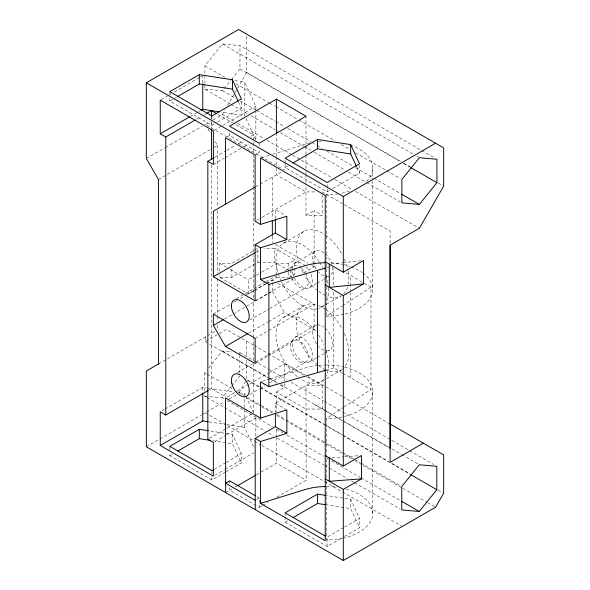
<?xml version="1.0" encoding="UTF-8"?>
<svg xmlns="http://www.w3.org/2000/svg" width="590" height="590" viewBox="0 0 590 590"><rect width="100%" height="100%" fill="white"/><g stroke="black" fill="none" stroke-linecap="round" stroke-linejoin="round"><path stroke-width="0.44" stroke-dasharray="2.95 2.21" d="M225.432 472.133L211.884 479.958L169.824 455.672L169.824 453.127M169.824 449.728L169.824 446.335M202.746 82.895L202.746 76.53M230.41 103.87L204.9 89.142L204.9 84.643M204.9 83.743L204.907 65.763L222.445 43.977L239.96 45.563L420.972 150.066M206.382 397.129L204.789 396.207L204.789 391.716M204.789 390.816L204.796 372.836L206.493 370.727M211.884 479.958L211.884 477.406M211.884 474.013L211.884 471.462M253.855 290.649L248.346 293.835L219.738 277.315L219.738 274.682M219.738 271.179L219.738 263.295L231.885 263.295L257.911 248.265L257.911 262.284L231.885 277.315L219.738 277.315M231.885 277.315L231.885 267.676M231.464 79.48L239.946 68.934L239.96 45.563M239.842 373.293L239.842 356.213M239.85 355.313L239.85 352.621L238.094 352.459M226.228 471.675L241.362 462.936L241.362 453.592L232.475 434.447L208.403 430.722M253.545 446.601L244.68 427.396L244.68 408.302M244.68 407.388L244.68 396.48M234.864 80.564L244.68 82.076L244.68 115.721L221.324 112.144M237.527 88.375L246.686 72.504L246.701 35.997M248.346 293.835L248.346 279.815L255.426 275.722M253.501 412.941L253.501 364.148M253.501 360.461L253.501 338.365M253.501 337.451L253.501 301.542M253.501 297.862L253.501 255.514M253.501 251.827L253.501 189.228M253.501 188.306L253.501 155.163M253.501 151.483L253.501 145.959M253.501 145.037L253.501 141.357M253.501 140.435L253.501 134.911L245.831 118.229M255.861 436.15L255.861 417.963L254.851 415.81M255.861 139.026L255.861 110.839M255.861 109.924L255.861 106.289L244.68 82.076M272.329 177.162L272.329 218.794M289.439 270.825L274.652 262.284L274.652 248.265L264.077 248.265M275.36 218.602L275.36 209.612L285.309 215.357M276.378 168.438L276.378 174.824L305.996 191.927L316.786 191.927M276.378 164.794L276.378 157.493M276.378 156.586L276.378 134.69M266.444 283.377L276.673 277.47L276.673 275.722M276.673 274.844L276.673 263.457L288.82 263.457L294.889 259.947L274.652 248.265M329.5 190.459L327.133 191.831L285.073 167.545L285.073 164.145M285.073 163.297L285.073 159.049M288.82 272.219L288.82 277.47L294.889 273.967L294.889 259.947M288.82 271.341L288.82 263.457M322.184 194.626L322.184 215.291L305.996 215.291L305.996 183.719M305.996 182.804L305.996 174.596M305.996 173.681L305.996 155.443M305.996 154.528L305.996 116.215M303.732 272.809L314.094 266.828L314.094 264.984M314.094 264.062L314.094 210.623L322.184 215.291M326.388 481.219L326.388 540.057A46.359 26.764 0 0 0 341.942 538.508M326.388 477.539L326.388 458.231M326.388 457.316L326.388 418.546L343.365 407.483M327.133 191.831L327.133 188.431M327.133 187.576L327.133 183.328M342.178 372.858L333.682 367.954L333.682 291.453M333.682 285L333.682 268.413M350.674 377.762L350.674 292.965M350.674 292.043L350.674 286.519M350.674 285.597L350.674 275.456M344.132 406.975L370.963 389.481L370.963 287.168L346.042 272.779M372.747 513.293L372.747 391.782M213.079 119.954L222.408 114.571L225.151 109.806M227.445 105.839L234.776 93.139M235.233 92.342L237.069 89.171M239.061 392.733L246.251 380.277M204.9 89.142L222.415 90.727L223.544 89.319M224.112 88.618L230.897 80.181M208.757 367.917L222.327 351.043L231.966 351.906M204.789 396.207L222.312 397.785L231.361 386.531M231.922 385.83L239.842 375.985M326.388 286.784L326.388 316.24L341.817 306.181M342.591 305.672L370.963 287.168M214.273 123.93L211.884 125.309L169.824 101.038L173.814 98.729M174.611 98.272L176.203 97.35M314.094 380.934L275.36 403.295L275.368 412.307M261.68 505.962L256.886 508.691M262.469 505.505L268.03 502.289M276.769 497.23L306.151 480.223L306.004 385.617L322.184 385.609L322.192 409.047L306.004 409.04L276.386 392.018L276.43 412.093M161.041 99.703L168.91 95.16M169.691 94.702L171.27 93.795M174.411 91.981L199.597 77.438M200.386 76.988L202.746 75.623M190.157 116.54L198.026 111.997M198.808 111.54L200.386 110.632M196.485 119.269L201.212 116.54M204.361 114.718L205.932 113.811M146.335 158.489L164.662 147.906M165.458 147.441L202.112 126.282M205.298 124.446L209.966 121.747M217.459 122.086L241.362 108.287L241.362 98.928M214.155 130.368L222.024 125.825M222.806 125.368L255.861 106.289M226.855 137.05L229.554 135.494L259.172 152.596L259.172 150.044M158.481 179.515L210.269 149.609M214.251 147.316L217.445 145.472L214.745 140.796M214.922 157.183L225.948 150.819M226.737 150.369L235.395 145.369M238.544 143.547L243.272 140.818M251.141 136.275L253.501 134.911L255.861 139.933M213.366 164.47L224.384 158.105M225.166 157.655L240.904 148.569M244.054 146.748L248.774 144.026M255.123 154.934L259.172 152.596M285.073 167.545L289.815 164.802M255.595 186.823L259.681 184.464M260.374 184.065L281.526 171.852M256.687 220.394L261.355 217.703M262.13 217.253L305.996 191.927M332.664 188.63L359.561 173.106L359.561 165.458M325.23 195.408L326.388 194.737A46.359 26.764 0 0 0 338.387 193.822M305.996 215.291L314.094 210.623M255.595 252.373L259.578 250.079M283.702 243.043L303.939 231.361M256.215 275.272L260.935 272.543M261.724 272.086L276.673 263.457M295.148 262.867L315.385 251.185M236.413 298.724L244.378 294.122M245.175 293.665L265.094 282.168M265.891 281.703L276.253 275.722M285.014 270.663L292.987 266.06M254.644 290.199L265.662 283.834M213.366 314.146L230.1 304.484M234.083 302.183L236.472 300.804M240.455 298.503L244.437 296.202M245.233 295.745L265.957 283.783M266.754 283.318L272.329 280.103L274.689 281.467M255.131 300.87L267.875 293.51M268.671 293.046L294.971 277.868M224.517 318.998L232.49 314.404M233.286 313.939L267.55 294.159M268.347 293.695L272.329 291.401L272.329 280.103M158.481 363.986L216.685 330.378M205.298 336.949L205.298 341.625L218.573 333.962M219.347 333.512L226.376 329.456L241.221 338.026M249.799 320.075L268.922 309.035M269.719 308.577L305.576 287.876M309.455 287.647L316.461 283.606M317.243 283.156L323.468 279.564M324.249 279.114L328.136 276.865M248.611 333.129L267.735 322.088M268.531 321.631L284.469 312.427L314.094 329.53L268.671 355.748M283.702 317.346L303.939 305.664M255.131 338.254L267.875 330.894M268.671 330.437L314.094 304.211L314.094 329.53M320.908 307.479L325.577 304.779M326.351 304.329L341.138 295.796A37.2 21.476 60 0 1 326.351 295.833M161.822 410.92L164.182 409.556M164.971 409.106L202.746 387.298L206.227 387.837M295.148 337.17L315.385 325.488M237.232 372.556L252.373 363.816M255.559 361.972L267.513 355.077M268.31 354.612L293.009 340.356M209.081 390.02L211.449 388.655L234.798 392.232M255.927 363.116L267.875 356.213M227.098 396.959L236.664 391.435M237.46 390.978L248.611 384.533M249.408 384.075L269.335 372.578M270.132 372.113L284.469 363.838L306.298 376.435M146.335 446.785L159.086 439.425M159.883 438.967L201.315 415.043M202.112 414.586L224.333 401.753M229.097 399.01L237.025 394.43M249.806 394.378L259.364 388.854M260.161 388.397L264.947 385.639M269.726 382.873L305.583 362.172A12.589 7.272 60 0 0 301.615 342.679A12.589 7.272 60 0 0 290.693 348.941A12.589 7.272 60 0 0 305.583 362.172M309.455 361.95L316.461 357.909M317.243 357.459L323.468 353.867M324.249 353.417L329.692 350.268M276.386 392.018L284.483 387.342L284.476 383.662M169.824 455.672L172.214 454.293M209.413 438.392L225.948 428.849M226.737 428.392L251.141 414.305M214.937 441.586L225.955 435.228M226.744 434.771L255.861 417.963M320.908 381.782L325.577 379.082M326.351 378.632L341.138 370.1M214.273 469.234L225.432 462.796M226.228 462.331L241.362 453.592M214.937 475.23L224.384 469.78M225.166 469.33L253.501 452.973M225.66 492.576L232.091 488.867M235.263 487.03L236.848 486.116M256.694 474.662L276.533 463.202L306.151 480.223M285.073 517.113L285.073 522.209L287.448 520.837M343.741 527.556L327.133 537.143L327.133 546.488L343.741 536.9M344.531 527.099L359.561 518.426L350.674 499.273L325.569 495.386M344.531 536.443L359.561 527.762L359.561 518.426M256.591 499.546L259.298 497.997L259.298 507.341L256.96 505.991M261.385 157.766L269.224 155.34M272.713 154.256L303.208 144.793A46.359 26.764 0 0 1 309.957 142.942M262.255 381.31L269.224 379.149M270.095 378.876L303.208 368.603A46.359 26.764 0 0 1 317.759 365.483M326.019 267.86L331.13 266.385M326.019 370.173L333.682 367.954M331.086 263.922L341.898 262.786M342.797 262.69L360.829 260.802M331.964 457.722L343.601 456.844M344.501 456.778L358.823 455.701M257.911 262.284L274.652 262.284M276.673 277.47L287.95 277.47M239.289 392.925L244.68 393.751L245.447 395.418M208.993 421.902L225.941 424.512M226.833 424.652L244.68 427.396M212.754 440.737L232.475 443.783L241.362 462.936M325.569 504.73L350.674 508.617L359.561 527.762M207.097 387.977L211.449 388.655L225.727 396.9M421.769 150.524L434.528 157.891M222.445 43.977L413.819 154.469M417.012 156.306L418.605 157.228M246.686 72.504L400.588 161.358M403.781 163.201L410.161 166.882M438.068 182.996L442.854 185.754M239.946 68.934L400.226 161.468M403.413 163.312L409.792 166.992M204.907 65.763L224.849 77.275M236.007 83.721L268.701 102.594M269.497 103.058L275.08 106.281M275.877 106.738L298.208 119.63M299.005 120.095L334.891 140.811M341.271 144.491L349.243 149.093M355.623 152.781L385.919 170.274M386.723 170.731L400.278 178.556M222.415 90.727L234.378 97.63M239.953 100.853L255.905 110.057M256.702 110.522L275.043 121.112M275.84 121.57L284.609 126.636M287.802 128.472L310.923 141.829M311.727 142.286L316.506 145.052M317.302 145.509L322.088 148.274M326.875 151.033L352.392 165.768M355.578 167.604L373.123 177.738M373.92 178.195L400.234 193.387M231.214 104.334L247.955 114.003M251.148 115.839L275.065 129.653M275.869 130.117L303.776 146.224M304.573 146.689L310.952 150.369M314.138 152.213L345.239 170.171M348.432 172.007L365.97 182.14M366.774 182.598L400.263 201.935M222.408 114.571L234.37 121.474M237.556 123.317L263.87 138.51M267.064 140.346L291.777 154.624M292.581 155.082L300.553 159.684M301.35 160.148L331.654 177.642M334.84 179.485L352.385 189.611M355.571 191.455L419.365 228.278M217.791 114.298L232.873 123M236.044 124.829L253.501 134.911M206.883 125.36L284.469 170.156M322.184 191.927L343.513 204.243M344.302 204.693L390.123 231.147L390.123 245.167M275.478 244.533L307.788 263.184M311.727 265.463L314.094 266.828M290.221 271.267L294.889 273.967M277.846 283.281L314.094 304.211M219.738 263.295L226.892 267.425M230.071 269.261L248.346 279.815M342.952 373.308L370.963 389.481M242.003 338.476L253.87 345.327M254.283 345.57L267.838 353.395M268.221 353.609L304.905 374.79M308.091 376.634L342.377 396.428M342.797 396.672L389.046 423.377M307.073 376.885L322.184 385.609M239.85 352.621L253.405 360.446M254.202 360.903L267.757 368.728M268.553 369.193L286.895 379.783M290.885 382.084L323.578 400.957M324.375 401.414L341.912 411.547M342.716 412.004L408.9 450.214M409.696 450.679L433.621 464.492M222.327 351.043L267.779 377.283M268.575 377.748L277.352 382.807M280.538 384.65L323.6 409.512M324.397 409.969L341.935 420.102M342.738 420.559L400.949 454.167M401.746 454.625L418.487 464.293M205.298 341.625L269.438 378.655M270.227 379.112L277.359 383.227M280.523 385.056L284.483 387.342M259.46 386.863L246.701 379.495L246.694 360.335M260.256 387.32L342.392 434.742M343.188 435.199L388.64 461.439M391.834 463.283L410.168 473.873M438.082 489.988L442.869 492.746M247.018 380.13L259.777 387.497M260.574 387.954L323.571 424.328M324.367 424.785L341.905 434.919M342.709 435.376L409.689 474.05M275.36 403.295L286.069 409.475M204.796 372.836L206.397 373.758M207.193 374.215L232.711 388.95M237.49 391.716L243.869 395.396M247.859 397.697L273.377 412.432M276.562 414.269L285.339 419.335M286.135 419.792L323.615 441.431M324.411 441.895L341.957 452.021M342.753 452.486L353.911 458.932M354.708 459.389L360.291 462.612M361.087 463.069L400.964 486.094M245.787 397.653L260.942 406.407M261.739 406.864L272.101 412.845M276.887 415.611L325.533 443.695M326.329 444.152L343.867 454.285M344.663 454.743L354.236 460.266M355.033 460.731L362.208 464.868M363.005 465.333L402.078 487.893M402.874 488.35L426.799 502.164M427.595 502.621L435.575 507.223M222.312 397.785L223.905 398.7M227.098 400.544L272.55 426.784M276.533 429.085L282.912 432.772M286.902 435.073L323.586 456.254M326.772 458.091L328.365 459.013M331.558 460.856L360.261 477.428M361.058 477.885L400.131 500.445M207.186 397.586L223.927 407.255M224.724 407.72L265.397 431.194M268.583 433.038L273.369 435.803M277.352 438.104L323.608 464.802M324.404 465.267L328.387 467.568M329.183 468.025L347.525 478.615M351.515 480.916L353.904 482.296M354.701 482.76L400.153 509M205.298 412.742L261.119 444.971M261.916 445.428L401.466 526M285.073 522.209L327.133 546.488M314.101 404.364L325.356 410.876M326.145 411.326L343.52 421.378M344.309 421.835L390.123 448.326M256.96 496.647L259.298 497.997M256.178 505.542L229.709 490.238L229.709 487.687M207.997 129.114L210.246 133.008M272.329 291.401L284.469 312.427M356.854 167.272L359.561 173.106M238.397 101.886L241.362 108.287M245.831 396.251L253.117 412.1M276.467 429.432L276.481 436.733M276.481 437.647L276.533 463.202M246.694 341.182L246.694 356.692M372.747 167.973L372.747 179.935M372.747 180.857L372.747 289.476M350.674 499.273L350.674 508.617M326.388 194.737L326.388 262.852M326.388 263.774L326.388 285.862M285.073 512.865L285.073 516.265M284.469 363.838L284.476 380.941M272.329 236.273L272.329 242.719M259.172 144.1L259.172 145.796M244.68 393.751L244.68 395.566M232.475 434.447L232.475 443.783M229.709 480.894L229.709 483.439M229.554 132.949L229.554 135.494M217.445 145.472L217.445 206.965M217.445 210.63L217.445 273.045M217.445 278.546L217.445 315.259M217.445 316.174L217.445 321.683M217.445 325.356L217.445 329.943M211.884 116.798L211.884 119.35M211.884 122.757L211.884 125.309M211.449 116.156L211.449 120.758M211.449 121.68L211.449 128.119M211.449 164.949L211.449 388.655M202.746 387.298L202.746 392.756M169.824 91.671L169.824 95.078M169.824 98.478L169.824 101.038M317.921 308.718A37.2 21.476 60 0 1 281.629 282.101M281.246 281.305A37.2 21.476 60 0 1 284.151 242.792A37.2 21.476 60 0 1 319.057 261.51M319.537 262.255A37.2 21.476 60 0 1 322.582 267.624M325.96 275.641A37.2 21.476 60 0 1 328.165 284.646M328.527 288.023A37.2 21.476 60 0 1 326.005 302.124M324.043 304.912A37.2 21.476 60 0 1 318.711 308.474M311.063 274.475A14.307 8.26 60 0 1 307.589 288.274A14.307 8.26 60 0 1 293.82 276.717M293.54 276.039A14.307 8.26 60 0 1 292.19 269.416M292.205 268.671A14.307 8.26 60 0 1 304.919 265.485M306.173 266.702A14.307 8.26 60 0 1 309.455 271.127M325.592 295.509A37.2 21.476 60 0 1 318.423 291.202M317.737 290.671A37.2 21.476 60 0 1 303.939 274.313M303.083 272.779A37.2 21.476 60 0 1 299.071 236.302A37.2 21.476 60 0 1 325.282 234.953M325.975 235.44A37.2 21.476 60 0 1 342.001 254.371M344.331 259.135A37.2 21.476 60 0 1 347.953 270.382M348.115 271.245A37.2 21.476 60 0 1 348.447 283.812M347.68 287.035A37.2 21.476 60 0 1 341.817 295.376M329.692 275.965A14.307 8.26 60 0 1 325.997 276.555M323.858 275.921A14.307 8.26 60 0 1 318.666 272.137M316.174 268.981A14.307 8.26 60 0 1 314.05 265.035M313.777 264.357A14.307 8.26 60 0 1 314.123 252.225A14.307 8.26 60 0 1 323.858 252.756M325.156 253.803A14.307 8.26 60 0 1 331.3 262.793M332.465 267.019A14.307 8.26 60 0 1 330.289 275.56M324.043 379.215A37.2 21.476 60 0 1 300.937 379.104M297.507 376.656A37.2 21.476 60 0 1 277.846 324.257A37.2 21.476 60 0 1 316.52 332.214M318.57 335.076A37.2 21.476 60 0 1 323.733 344.324M325.96 349.944A37.2 21.476 60 0 1 326.005 376.427M342.473 369.207A37.2 21.476 60 0 1 326.351 370.137M325.592 369.812A37.2 21.476 60 0 1 318.423 365.505M317.737 364.974A37.2 21.476 60 0 1 296.232 322.56A37.2 21.476 60 0 1 317.966 305.325M318.725 305.62A37.2 21.476 60 0 1 325.282 309.256M325.975 309.743A37.2 21.476 60 0 1 342.001 328.674M344.331 333.439A37.2 21.476 60 0 1 343.107 368.691M325.156 328.106A14.307 8.26 60 0 1 332.649 343.21A14.307 8.26 60 0 1 325.997 350.858M323.858 350.224A14.307 8.26 60 0 1 318.666 346.441M316.594 343.896A14.307 8.26 60 0 1 316.742 324.957M317.479 324.839A14.307 8.26 60 0 1 323.858 327.059M344.567 367.164A46.359 26.764 0 0 1 372.74 392.328A46.359 26.764 0 0 1 342.82 416.813M341.942 416.997A46.359 26.764 0 0 1 326.388 418.546M318.615 365.394A46.359 26.764 0 0 1 325.533 365.026M326.388 365.018A46.359 26.764 0 0 1 343.697 366.951M350.431 145.088A46.359 26.764 0 0 1 366.538 181.351M349.568 191.153A46.359 26.764 0 0 1 341.057 193.365M318.615 141.585A46.359 26.764 0 0 1 321.203 141.371M362.828 272.927A46.359 26.764 0 0 1 344.567 314.101M343.697 314.308A46.359 26.764 0 0 1 326.388 316.24M330.71 262.823A46.359 26.764 0 0 1 341.942 264.261M342.82 264.445A46.359 26.764 0 0 1 349.568 266.296M351.286 266.894A46.359 26.764 0 0 1 362.135 272.433M346.278 489.11A46.359 26.764 0 0 1 372.71 514.377A46.359 26.764 0 0 1 342.82 538.316M326.388 486.521A46.359 26.764 0 0 1 336.72 487.2M305.576 273.332A12.589 7.272 60 0 1 304.927 288.178A12.589 7.272 60 0 1 291.873 278.399M291.571 277.654A12.589 7.272 60 0 1 290.376 271.828M290.678 269.342A12.589 7.272 60 0 1 298.503 266.282M301.586 268.369A12.589 7.272 60 0 1 305.155 272.632M292.19 343.719A14.307 8.26 60 0 0 307.361 362.599A14.307 8.26 60 0 0 307.361 342.362A14.307 8.26 60 0 0 292.19 343.719"/><path stroke-width="0.89" d="M214.133 157.641L207.835 161.277L207.835 439.307L213.366 442.493L213.366 476.145L160.251 445.479L160.251 411.827L165.775 415.021L208.3 390.477M194.914 120.176L165.775 136.998L160.251 133.805L160.251 100.16L213.366 130.825L213.366 164.47L207.835 161.277M177.797 96.428L199.302 83.987L199.302 74.642L232.475 79.775L241.362 98.928L211.884 115.942L169.824 91.671L199.302 74.642M160.251 445.479L202.746 420.943L202.746 393.663M201.168 110.175L202.746 109.268L202.746 83.809M225.505 204.199L225.505 137.831L255.123 154.934L255.123 221.294L260.514 224.406L286.836 216.235L286.836 239.606L260.514 247.77L255.123 244.666L255.131 300.87L213.366 276.754L213.366 211.205L254.917 187.214M286.836 433.34L275.375 426.725L255.138 438.407L260.514 441.512L286.836 433.34L286.836 409.917L260.514 418.089L260.514 381.855L268.885 386.686L325.171 370.417M260.514 224.406L260.514 158.039L325.23 195.408L325.23 540.728L260.514 503.358L260.514 441.512M268.885 386.686L268.885 284.373L260.514 279.542L260.514 247.77M255.123 244.666L275.36 232.976L275.36 219.502M276.378 133.775L276.378 99.113L305.996 116.215L259.172 143.252L229.554 126.149L276.378 99.113M317.501 372.637L317.501 270.323M325.23 261.768L343.299 272.204L343.299 196.492L435.568 143.215M436.799 489.7L436.807 466.329L419.284 464.758L401.761 486.551L401.753 509.922L419.269 511.493L436.799 489.7L410.485 474.507M436.902 182.649L436.917 159.271L419.401 157.692L401.871 179.478L401.856 202.857L419.372 204.435L436.902 182.649L410.588 167.457M158.481 363.986L158.481 179.515L146.335 158.489L146.335 82.777L238.611 29.5L443.658 147.891L443.65 186.219L419.365 228.278L390.123 245.167L390.123 462.346L423.332 443.171M160.251 133.805L189.368 116.997M206.721 113.354L211.449 110.632L219.532 111.871M317.501 139.476L285.073 158.201L327.133 182.48L359.561 163.755L350.674 144.609L317.501 139.476L317.501 148.82L292.979 162.98M213.366 276.754L254.799 252.837M213.366 325.444L213.366 314.146L255.131 338.254L255.131 363.573L225.505 346.47L213.366 325.444L223.721 319.463M159.086 363.632L146.335 370.992L146.335 446.785L343.299 560.5L435.575 507.223L443.665 493.211L443.65 454.897L389.43 423.591M343.299 272.204L363.529 260.514L363.529 283.886L343.299 295.568L343.299 466.012L361.508 455.502L361.508 478.866L343.299 489.383L325.23 478.955M225.505 346.47L247.815 333.586M208.403 430.722L199.302 429.314L169.824 446.335L211.884 470.614L213.477 469.692M177.797 451.07L199.302 438.65L210.062 440.317M237.645 485.659L255.898 475.12M325.569 495.386L317.501 494.14L285.073 512.865L325.54 536.229M292.979 517.637L317.501 503.484L325.569 504.73M260.514 279.542L303.208 266.296A46.359 26.764 0 0 1 325.533 262.712M260.514 503.358L303.208 490.113A46.359 26.764 0 0 1 325.533 486.529M268.885 284.373L325.171 268.111M363.529 283.886L329.279 287.374L329.279 264.106M361.508 478.866L329.279 481.285L329.279 457.921M238.028 101.089L232.475 89.12L199.302 83.987M317.501 148.82L350.674 153.953L356.471 166.439M202.746 420.943L208.1 421.769M202.746 109.268L211.449 110.632L216.206 113.376M401.834 194.309L419.372 204.435M146.335 82.777L343.299 196.492M275.36 232.976L286.836 239.606M260.514 418.089L225.505 397.874L225.66 492.576M325.23 455.583L343.299 466.012M401.731 501.367L419.269 511.493M255.404 495.748L229.709 480.894L225.653 483.225L255.241 500.327L255.278 509.598M325.23 285.007L343.299 295.568M275.368 413.207L275.375 426.725M255.138 438.407L255.241 500.327M390.123 244.953L390.123 448.326M350.674 144.609L350.674 153.953M343.299 489.383L343.299 560.5M317.501 494.14L317.501 503.484M272.329 220.638L272.329 235.358M232.475 79.775L232.475 89.12M211.449 110.632L211.449 116.156M211.449 129.04L211.449 159.425M199.302 429.314L199.302 438.65M165.775 136.998L165.775 415.021M231.73 382.984A12.589 7.272 60 0 0 246.62 396.215A12.589 7.272 60 0 0 242.652 376.722A12.589 7.272 60 0 0 231.73 382.984M231.413 305.871A12.589 7.272 60 0 0 244.769 322.487A12.589 7.272 60 0 0 244.769 304.676A12.589 7.272 60 0 0 231.413 305.871"/></g></svg>
